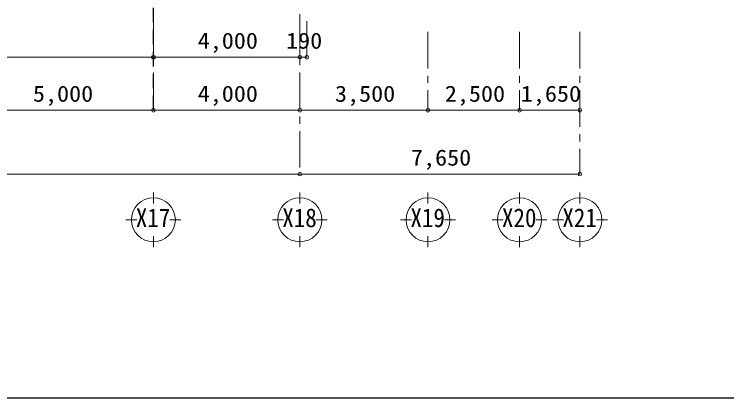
# Model space of a CAD drawing. Units: millimetres at full size, sheet at 1:200; details may follow other scales. Extents: x -55340 to 55340, y -38040 to 38040.
# Drawn here: x 20292 to 39752, y 2000 to 12490 of the extents above; entities that cross this region are included whole.
import ezdxf
from ezdxf.enums import TextEntityAlignment as Align

# ---------------------------------------------------------------- set-up
doc = ezdxf.new("R2010")
doc.units = ezdxf.units.MM
doc.header["$LTSCALE"] = 200
doc.header["$PDMODE"] = 32
doc.header["$PDSIZE"] = 100
doc.linetypes.add('CHAIN1', pattern=[8, 5, -1, 1, -1])
doc.linetypes.add('DASHED2', pattern=[3, 2, -1])
for name, color, linetype, lineweight in [('0-1_通り芯', 3, 'Continuous', 18), ('0-A_寸法', 6, 'Continuous', 9), ('0-F_予備', 4, 'Continuous', 9), ('4-4_仕上', 6, 'Continuous', 25), ('4-A_寸法', 4, 'Continuous', 9)]:
    doc.layers.add(name, color=color, linetype=linetype, lineweight=lineweight)
doc.styles.add('ＭＳ ゴシック', font='')
doc.styles.get('ＭＳ ゴシック').set_extended_font_data('MS Gothic')

msp = doc.modelspace()

# ---------------------------------------------------------------- linework, layer by layer
at = {"layer": '0-1_通り芯', "color": 4, "linetype": 'CHAIN1', "lineweight": 9}
for p, q in [((24091.9, 25295.9), (24091.9, 9864.4)), ((28091.9, 25295.9), (28091.9, 8117.4)), ((31591.9, 12009.7), (31591.9, 9864.4)), ((34091.9, 12009.7), (34091.9, 9864.4)), ((35741.9, 12009.7), (35741.9, 8117.4))]:
    msp.add_line(p, q, dxfattribs=at)
at = {"layer": '0-1_通り芯'}
for p, q in [((24091.9, 7617.4), (24091.9, 7317.4)), ((28091.9, 7617.4), (28091.9, 7317.4)), ((31591.9, 7617.4), (31591.9, 7317.4)), ((34091.9, 7617.4), (34091.9, 7317.4)), ((35741.9, 7617.4), (35741.9, 7317.4)), ((23641.9, 6867.4), (23341.9, 6867.4)), ((24841.9, 6867.4), (24541.9, 6867.4)), ((27641.9, 6867.4), (27341.9, 6867.4)), ((28841.9, 6867.4), (28541.9, 6867.4)), ((31141.9, 6867.4), (30841.9, 6867.4)), ((32341.9, 6867.4), (32041.9, 6867.4)), ((33641.9, 6867.4), (33341.9, 6867.4)), ((34841.9, 6867.4), (34541.9, 6867.4)), ((35291.9, 6867.4), (34991.9, 6867.4)), ((36491.9, 6867.4), (36191.9, 6867.4)), ((24091.9, 6117.4), (24091.9, 6417.4)), ((28091.9, 6117.4), (28091.9, 6417.4)), ((31591.9, 6117.4), (31591.9, 6417.4)), ((34091.9, 6117.4), (34091.9, 6417.4)), ((35741.9, 6117.4), (35741.9, 6417.4))]:
    msp.add_line(p, q, dxfattribs=at)
for centre in [(24091.9, 6867.4), (28091.9, 6867.4), (31591.9, 6867.4), (34091.9, 6867.4), (35741.9, 6867.4)]:
    msp.add_circle(centre, 600, dxfattribs=at)
at = {"layer": '0-A_寸法', "color": 4}
for points in [[(19091.9, 9864.4), (24091.9, 9864.4), (28091.9, 9864.4), (31591.9, 9864.4), (34091.9, 9864.4), (35741.9, 9864.4)], [(-42908.1, 8117.4), (28091.9, 8117.4), (35741.9, 8117.4)]]:
    msp.add_lwpolyline(points, dxfattribs=at)
at = {"layer": '0-A_寸法'}
for p in [(24091.9, 9864.4), (28091.9, 9864.4), (31591.9, 9864.4), (34091.9, 9864.4), (35741.9, 9864.4), (28091.9, 8117.4), (35741.9, 8117.4)]:
    msp.add_point(p, dxfattribs=at)
at = {"layer": '0-F_予備', "color": 2, "lineweight": 25}
msp.add_line((-55300, 2000), (55300, 2000), dxfattribs=at)
at = {"layer": '4-4_仕上', "linetype": 'DASHED2'}
msp.add_line((24091.9, 9864.4), (24091.9, 27948), dxfattribs=at)
at = {"layer": '4-4_仕上', "color": 4, "lineweight": 9}
for q in [(24091.9, 12303.8), (14281.9, 11314.6)]:
    msp.add_line((24091.9, 11314.6), q, dxfattribs=at)
at = {"layer": '4-4_仕上'}
msp.add_point((24091.9, 11314.6), dxfattribs=at)
at = {"layer": '4-A_寸法'}
for p, q in [((24091.9, 11314.6), (24091.9, 12303.8)), ((28091.9, 11314.6), (28091.9, 12303.8)), ((28281.9, 11314.6), (28281.9, 12303.8)), ((24091.9, 11314.6), (28091.9, 11314.6)), ((28091.9, 11314.6), (28281.9, 11314.6))]:
    msp.add_line(p, q, dxfattribs=at)
at = {"layer": '4-A_寸法', "color": 6}
for p in [(24091.9, 11314.6), (28091.9, 11314.6), (28281.9, 11314.6)]:
    msp.add_point(p, dxfattribs=at)

# ---------------------------------------------------------------- texts
at = {"layer": '0-1_通り芯', "color": 2, "style": 'ＭＳ ゴシック', "width": 0.9}
for s, p in [('X17', (23612.1, 6513.2)), ('X18', (27612.1, 6513.2)), ('X19', (31112.1, 6513.2)), ('X20', (33612.1, 6513.2)), ('X21', (35262.1, 6513.2))]:
    msp.add_text(s, height=513.2, dxfattribs=at).set_placement(p, align=Align.BOTTOM_LEFT)
at = {"layer": '0-A_寸法', "color": 2, "style": 'ＭＳ ゴシック', "width": 1.1}
for s, p in [('5,000', (20801.9, 9964.4)), ('4,000', (25301.9, 9964.4)), ('3,500', (29051.9, 9964.4)), ('2,500', (32051.9, 9964.4)), ('1,650', (34126.9, 9964.4)), ('7,650', (31126.9, 8217.4))]:
    msp.add_text(s, height=439.9, dxfattribs=at).set_placement(p, align=Align.BOTTOM_LEFT)
at = {"layer": '4-A_寸法', "color": 2, "style": 'ＭＳ ゴシック', "width": 1.1}
for s, p in [('4,000', (25301.9, 11414.6)), ('190', (27716.9, 11414.6))]:
    msp.add_text(s, height=439.9, dxfattribs=at).set_placement(p, align=Align.BOTTOM_LEFT)

doc.saveas('drawing.dxf')
